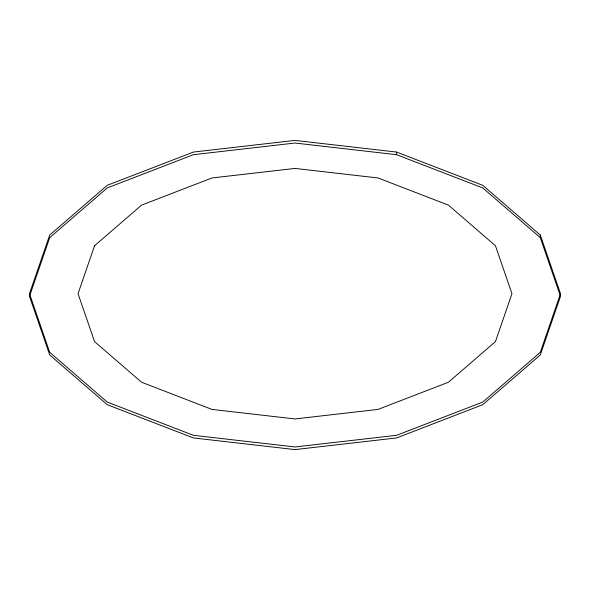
<?xml version="1.0" encoding="UTF-8"?>
<svg xmlns="http://www.w3.org/2000/svg" width="590" height="590" viewBox="0 0 590 590"><rect width="100%" height="100%" fill="white"/><g stroke="black" fill="none" stroke-linecap="round" stroke-linejoin="round"><path stroke-width="0.89" d="M396.605 152.065L295 140.398L193.395 152.065L107.262 185.297L49.708 235.027L29.5 293.687L49.708 352.348L107.262 402.078L193.395 435.302L295 446.969L396.605 435.302L482.738 402.078L540.293 352.348L560.5 293.687L540.293 235.027L482.738 185.297L396.605 152.065L396.605 154.698L482.738 187.922L540.293 237.652L560.5 296.313L540.293 354.974L482.738 404.703L396.605 437.935L295 449.602L193.395 437.935L107.262 404.703L49.708 354.974L29.5 296.313L49.708 237.652L107.262 187.922L193.395 154.698L295 143.031L396.605 154.698M540.293 235.027L540.293 237.652M94.562 245.75L78.042 293.687L94.562 341.617L141.593 382.254L211.972 409.408L295 418.944L378.028 409.408L448.407 382.254L495.438 341.617L511.958 293.687L495.438 245.75L448.407 205.114L378.028 177.959L295 168.43L211.972 177.959L141.593 205.114L94.562 245.75"/></g></svg>
